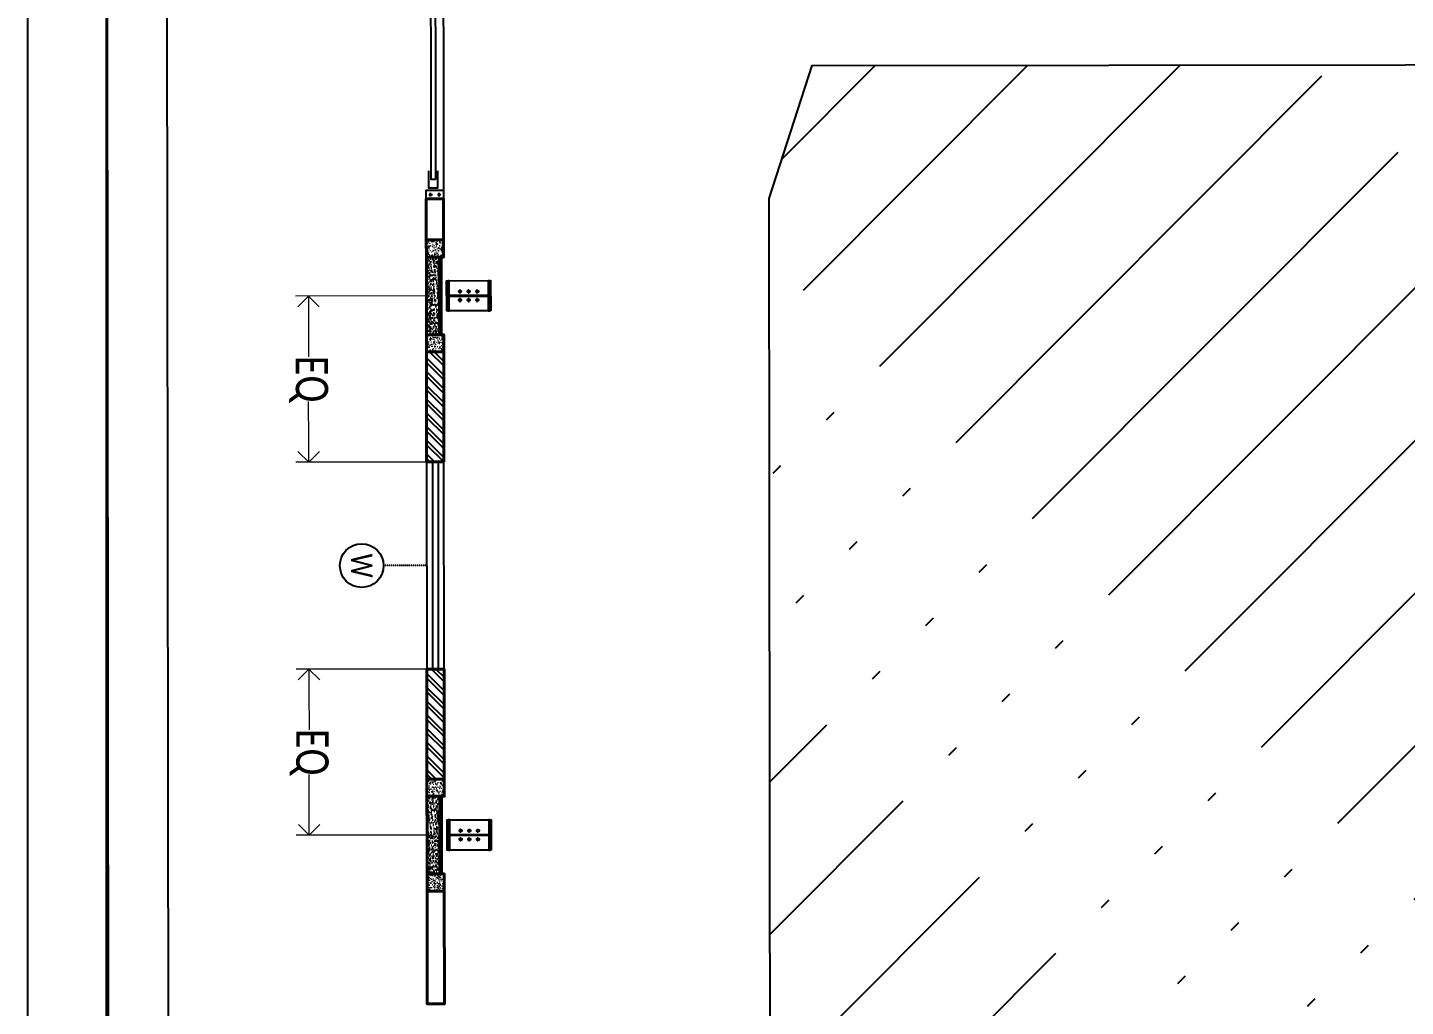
# Model space of a CAD drawing. Header units: feet. Extents: x -99009 to 3252343, y -11094690 to 9035152.
# Drawn here: x 2397815 to 2413784, y -1902316 to -1890970 of the extents above; entities that cross this region are included whole.
import ezdxf

# ---------------------------------------------------------------- set-up
doc = ezdxf.new("R2010")
doc.units = ezdxf.units.FT
doc.header["$PDSIZE"] = -1
doc.linetypes.add('CENTER', pattern=[2, 1.25, -0.25, 0.25, -0.25])
doc.linetypes.add('HIDDEN', pattern=[0.375, 0.25, -0.125])
for name, color, linetype in [('1', 1, 'Continuous'), ('DOOR', 5, 'Continuous'), ('HATCH', 252, 'Continuous'), ('TEXT DETAILS', 190, 'Continuous'), ('WALL DIMENSIONS', 40, 'Continuous'), ('WINDOW', 5, 'Continuous')]:
    doc.layers.add(name, color=color, linetype=linetype)
for name, color, linetype, lineweight in [('DIMENTIONS', 33, 'Continuous', 15), ('ELEVATION', 2, 'Continuous', 25), ('GANGWAY', 51, 'Continuous', 25), ('RCC', 3, 'Continuous', 40), ('ROAD', 134, 'Continuous', 0), ('WALL', 10, 'Continuous', 40)]:
    doc.layers.add(name, color=color, linetype=linetype, lineweight=lineweight)
doc.layers.add('HATCH WALL', color=7, linetype='Continuous', true_color=0x7d7d7d)
doc.styles.add('CALIBRI', font='calibri.ttf', dxfattribs={"width": 0.8})
doc.dimstyles.new('MERAKI 150', dxfattribs={"dimtxt": 375, "dimasz": 250, "dimexe": 150, "dimexo": 0, "dimgap": 0, "dimtad": 0, "dimdec": 0, "dimzin": 0, "dimdsep": 46, "dimtxsty": 'CALIBRI', "dimblk": 'OPEN90', "dimcen": 0, "dimclrd": 8, "dimclre": 8, "dimclrt": 256, "dimadec": 0, "dimazin": 0, "dimtfac": 1, "dimtdec": 0, "dimtix": 1, "dimtofl": 0, "dimtmove": 0, "dimatfit": 0, "dimldrblk": 'OPEN90', "dimfxl": 1, "dimtolj": 1, "dimtzin": 0, "dimlwd": -1, "dimlwe": -1, "dimarcsym": 1})
pattern_1 = [(270, (377669.516, 75236.035), (12.5, -5e-15), [])]
pattern_2 = [(45, (993563.63, -10026.2), (-79.549513, 79.549513), []), (45, (993616.67, -10026.2), (-79.549513, 79.549513), [])]
pattern_3 = [(230, (427321.106, 73649.527), (-71.726018, 6.2752135), [7.5, -82.5]), (175, (427321.106, 73649.53), (13.875133, -75.219213), [6, -66]), (280.451444, (427315.13, 73650.05), (-57.850885, -68.943999), [6.374019, -70.114211]), (226.1842, (427321.11, 73629.53), (-106.724133, 16.551928), [11.25, -123.75]), (276.635635, (427312.21, 73630.91), (-93.466195, -97.41186), [9.561034, -105.171376]), (171.184164, (427321.11, 73629.53), (-93.466195, -97.41186), [9, -99]), (201, (427311.106, 73634.527), (-59.690705, 40.261889), [7.5, -82.5]), (146, (427311.106, 73634.53), (-24.331533, -72.515005), [6, -66]), (251.451445, (427306.13, 73637.88), (-84.022238, -32.253115), [6.374019, -70.114211]), (217.5, (427321.106, 73649.527), (-1.2159855, -33.2893854), [0, -65.2, 0, -67, 0, -66.25]), (187.5, (427321.106, 73649.527), (-26.3069537, -39.4411712), [0, -38.2, 0, -63.7, 0, -25.25]), (147.5, (427343.406, 73649.527), (-53.3822436, 2.2554872), [0, -25, 0, -78, 0, -103.5]), (137.5, (427353.406, 73649.527), (-58.318617, -10.010498), [0, -32.5, 0, -51.8, 0, -73.5])]

# ---------------------------------------------------------------- blocks, each defined once
blk = doc.blocks.new('CHANNEL')
for points in [[(-50, 100), (0, 100), (0, 0), (-200, 0), (-200, 100), (-150, 100)], [(-129, 50), (-171, 50)], [(-150, 71), (-150, 29)], [(-29, 50), (-71, 50)], [(-50, 71), (-50, 29)]]:
    blk.add_lwpolyline(points)
blk = doc.blocks.new('RS 4X4')
for points in [[(-1675, 75), (-1875, 75), (-1875, -25), (-1675, -25)], [(1675, 75), (1875, 75), (1875, -25), (1675, -25)]]:
    blk.add_lwpolyline(points)
blk.add_lwpolyline([(1775, 50), (1775, 0), (-1775, 0), (-1775, 50)], close=True)
at = {"layer": 'ELEVATION'}
blk.add_lwpolyline([(-1900, 144), (1900, 144)], dxfattribs=at)
at = {"layer": 'ELEVATION', "xscale": -1, "rotation": 89.99999999999986}
blk.add_blockref('CHANNEL', (-1900, -56), dxfattribs=at)
at = {"layer": 'ELEVATION', "rotation": 270}
blk.add_blockref('CHANNEL', (1900, -56), dxfattribs=at)
blk = doc.blocks.new('RCC COLUMN')
at = {"layer": 'ROAD'}
h = blk.add_hatch(dxfattribs=at)
h.set_pattern_fill('AR-CONC', color=252, scale=10)
h.set_pattern_definition([(50, (-23146.816, 205572.735), (71.726018, -6.275213), [7.5, -82.5]), (355, (-23146.82, 205572.735), (-13.875133, 75.219213), [6, -66]), (100.451444, (-23140.84, 205572.21), (57.850885, 68.944), [6.37402, -70.11421]), (46.1842, (-23146.82, 205592.735), (106.724133, -16.551928), [11.25, -123.75]), (96.635635, (-23137.92, 205591.36), (93.466195, 97.41186), [9.561034, -105.171376]), (351.184164, (-23146.82, 205592.73), (93.466195, 97.41186), [9, -99]), (21, (-23136.816, 205587.735), (59.690705, -40.261889), [7.5, -82.5]), (326, (-23136.82, 205587.735), (24.331533, 72.515005), [6, -66]), (71.451445, (-23131.84, 205584.38), (84.022238, 32.253115), [6.37402, -70.11421]), (37.5, (-23146.816, 205572.735), (1.2159855, 33.2893854), [0, -65.2, 0, -67, 0, -66.25]), (7.5, (-23146.816, 205572.735), (26.306954, 39.441171), [0, -38.2, 0, -63.7, 0, -25.25]), (327.5, (-23169.116, 205572.735), (53.3822436, -2.2554872), [0, -25, 0, -78, 0, -103.5]), (317.5, (-23179.116, 205572.735), (58.318617, 10.010498), [0, -32.5, 0, -51.8, 0, -73.5])])
h.paths.add_polyline_path([(-100, -115), (100, -115), (100, 85), (-100, 85)])
at = {"layer": 'RCC'}
blk.add_lwpolyline([(-100, -115), (100, -115), (100, 85), (-100, 85)], close=True, dxfattribs=at)
blk = doc.blocks.new('HALF PARADI')
at = {"layer": 'HATCH'}
h = blk.add_hatch(dxfattribs=at)
h.set_pattern_fill('ANSI31', color=256, scale=100, angle=315)
h.set_pattern_definition([(90, (593294.512, -61495.616), (-12.5, 8e-16), [])])
h.paths.add_polyline_path([(0, -150), (450, -150), (450, -175), (0, -175)])
at = {"layer": 'WALL DIMENSIONS'}
h = blk.add_hatch(dxfattribs=at)
h.set_pattern_fill('AR-CONC', color=252, scale=10, angle=360)
h.set_pattern_definition([(50, (546767.92, -60295.91), (71.726018, -6.2752135), [7.5, -82.5]), (355, (546767.92, -60295.91), (-13.875133, 75.219213), [6, -66]), (100.451444, (546773.9, -60296.43), (57.850885, 68.943999), [6.374019, -70.114211]), (46.1842, (546767.92, -60275.91), (106.724133, -16.551928), [11.25, -123.75]), (96.635635, (546776.82, -60277.29), (93.466195, 97.41186), [9.561034, -105.171376]), (351.184164, (546767.92, -60275.91), (93.466195, 97.41186), [9, -99]), (21, (546777.92, -60280.91), (59.690705, -40.261889), [7.5, -82.5]), (326, (546777.92, -60280.91), (24.331533, 72.5150045), [6, -66]), (71.451445, (546782.9, -60284.266), (84.022238, 32.253115), [6.374019, -70.114211]), (37.5, (546767.923, -60295.91), (1.2159855, 33.2893854), [0, -65.2, 0, -67, 0, -66.25]), (7.5, (546767.923, -60295.91), (26.3069537, 39.4411712), [0, -38.2, 0, -63.7, 0, -25.25]), (327.5, (546745.623, -60295.91), (53.3822436, -2.2554872), [0, -25, 0, -78, 0, -103.5]), (317.5, (546735.623, -60295.91), (58.318617, 10.0104982), [0, -32.5, 0, -51.8, 0, -73.5])])
h.paths.add_polyline_path([(0, 0), (450, 0), (450, -150), (0, -150)])
at = {"layer": 'ELEVATION'}
blk.add_lwpolyline([(0, -150), (450, -150), (450, -175), (0, -175)], dxfattribs=at)
at = {"layer": 'RCC'}
blk.add_lwpolyline([(0, 0), (450, 0), (450, -150), (0, -150)], dxfattribs=at)
at = {"xscale": -1, "rotation": 180}
blk.add_blockref('RCC COLUMN', (550, -115), dxfattribs=at)
blk = doc.blocks.new('_Open90')
at = {"color": 0, "linetype": 'ByBlock', "lineweight": -2}
for p, q in [((0, 0), (-1, 0)), ((-0.5, 0.5), (0, 0)), ((0, 0), (-0.5, -0.5))]:
    blk.add_line(p, q, dxfattribs=at)
blk = doc.blocks.new('*D185')
at = {"layer": 'Defpoints', "color": 0, "transparency": 16777216}
for p in [(-6250, 0), (-4324, 0), (-4324, -1366)]:
    blk.add_point(p, dxfattribs=at)
at = {"layer": 'DIMENTIONS', "color": 8, "transparency": 16777216}
for p, q in [((-6250, 0), (-6250, -1516)), ((-4324, 0), (-4324, -1516)), ((-6000, -1366), (-5546, -1366)), ((-4574, -1366), (-5028, -1366))]:
    blk.add_line(p, q, dxfattribs=at)
at = {"layer": 'DIMENTIONS', "color": 8, "transparency": 16777216, "xscale": 250, "yscale": 250, "zscale": 250}
for p, rotation in [((-6250, -1366), 179.9999999999999), ((-4324, -1366), 359.9999999999999)]:
    blk.add_blockref('_Open90', p, dxfattribs=dict(at, rotation=rotation))
at = {"layer": 'DIMENTIONS', "transparency": 16777216, "insert": (-5287, -1366), "char_height": 375, "attachment_point": 5, "style": 'CALIBRI'}
blk.add_mtext('\\A1;\\A1;EQ', dxfattribs=at)
blk = doc.blocks.new('*D186')
at = {"layer": 'Defpoints', "color": 0, "transparency": 16777216}
for p in [(0, 0), (-1925, 0), (-1925, -1366)]:
    blk.add_point(p, dxfattribs=at)
at = {"layer": 'DIMENTIONS', "color": 8, "transparency": 16777216}
for p, q in [((0, 0), (0, -1516)), ((-1925, 0), (-1925, -1516)), ((-1675, -1366), (-1221, -1366)), ((-250, -1366), (-704, -1366))]:
    blk.add_line(p, q, dxfattribs=at)
at = {"layer": 'DIMENTIONS', "color": 8, "transparency": 16777216, "xscale": 250, "yscale": 250, "zscale": 250}
for p, rotation in [((-1925, -1366), 180.0000000016433), ((0, -1366), 1.643245539639792e-09)]:
    blk.add_blockref('_Open90', p, dxfattribs=dict(at, rotation=rotation))
at = {"layer": 'DIMENTIONS', "transparency": 16777216, "insert": (-963, -1366), "char_height": 375, "attachment_point": 5, "rotation": 0, "style": 'CALIBRI'}
blk.add_mtext('\\A1;\\A1;EQ', dxfattribs=at)
blk = doc.blocks.new('W-3')
for p, q in [((1200, 33), (-1200, 33)), ((1200, -33), (-1200, -33))]:
    blk.add_line(p, q)
blk.add_lwpolyline([(-1200, 100), (1200, 100), (1200, -100), (-1200, -100)], close=True)
blk = doc.blocks.new('W')
at = {"layer": 'TEXT DETAILS', "linetype": 'HIDDEN', "ltscale": 0.5}
blk.add_lwpolyline([(0, 0), (0, -500)], dxfattribs=at)
at = {"layer": 'TEXT DETAILS'}
blk.add_circle((0, -753), 253, dxfattribs=at)
at = {"layer": 'TEXT DETAILS', "insert": (0, -753), "char_height": 250, "width": 261.9, "attachment_point": 5, "style": 'CALIBRI'}
blk.add_mtext('W', dxfattribs=at)
blk = doc.blocks.new('WALL EAST SIDE')
at = {"layer": 'HATCH'}
h = blk.add_hatch(dxfattribs=at)
h.set_pattern_fill('ANSI31', color=256, scale=100, angle=135)
h.set_pattern_definition(pattern_1)
h.paths.add_polyline_path([(-6250, 150), (-5800, 150), (-5800, 175), (-6250, 175)])
h = blk.add_hatch(dxfattribs=at)
h.set_pattern_fill('ANSI31', color=256, scale=100, angle=45)
h.set_pattern_definition(pattern_1)
h.paths.add_polyline_path([(0, 150), (-450, 150), (-450, 175), (0, 175)])
at = {"layer": 'HATCH WALL'}
h = blk.add_hatch(dxfattribs=at)
h.set_pattern_fill('ANSI32', color=256, scale=300, angle=360, style=0)
h.set_pattern_definition(pattern_2)
h.paths.add_polyline_path([(-4325, 200), (-5600, 200), (-5600, 0), (-4325, 0)])
h = blk.add_hatch(dxfattribs=at)
h.set_pattern_fill('ANSI32', color=256, scale=300, angle=360, style=0)
h.set_pattern_definition(pattern_2)
h.paths.add_polyline_path([(-650, 200), (-1925, 200), (-1925, 0), (-650, 0)])
at = {"layer": 'WALL DIMENSIONS'}
h = blk.add_hatch(dxfattribs=at)
h.set_pattern_fill('AR-CONC', color=252, scale=10, angle=180)
h.set_pattern_definition(pattern_3)
h.paths.add_polyline_path([(-5800, 0), (-6250, 0), (-6250, 150), (-5800, 150)])
h = blk.add_hatch(dxfattribs=at)
h.set_pattern_fill('AR-CONC', color=252, scale=10)
h.set_pattern_definition(pattern_3)
h.paths.add_polyline_path([(-450, 0), (0, 0), (0, 150), (-450, 150)])
at = {"layer": 'ELEVATION'}
for points in [[(-6250, 175), (-5800, 175), (-5800, 150), (-6250, 150)], [(0, 175), (-450, 175), (-450, 150), (0, 150)]]:
    blk.add_lwpolyline(points, dxfattribs=at)
at = {"layer": 'RCC'}
for points in [[(-6250, 150), (-5800, 150), (-5800, 0), (-6250, 0)], [(0, 150), (-450, 150), (-450, 0), (0, 0)]]:
    blk.add_lwpolyline(points, dxfattribs=at)
at = {"layer": 'WALL'}
for points in [[(-4325, 200), (-5600, 200), (-5600, 0), (-4325, 0)], [(-650, 200), (-1925, 200), (-1925, 0), (-650, 0)]]:
    blk.add_lwpolyline(points, close=True, dxfattribs=at)
for name, p in [('RCC COLUMN', (-5700, 115)), ('W', (-3125, 0))]:
    blk.add_blockref(name, p)
at = {"xscale": -1}
blk.add_blockref('RCC COLUMN', (-550, 115), dxfattribs=at)
at = {"layer": 'WINDOW', "xscale": -1}
blk.add_blockref('W-3', (-3125, 100), dxfattribs=at)
at = {"layer": 'DIMENTIONS'}
for p1, p2, distance, picture, middle in [((0, 0), (-1925, 0), 1366.2, '*D186', (-962.5, -1366.2)), ((-6250, 0), (-4324, 0), -1366.2, '*D185', (-5287, -1366.2))]:
    dim = blk.add_aligned_dim(p1=p1, p2=p2, distance=distance, text='\\A1;EQ', dimstyle='MERAKI 150', override={"dimtxsty": 'CALIBRI'}, dxfattribs=at)
    dim.commit()
    dim.dimension.update_dxf_attribs({"geometry": picture, "text_midpoint": middle})

msp = doc.modelspace()

# ---------------------------------------------------------------- hatches: boundary and pattern name
h = msp.add_hatch()
h.set_pattern_fill('ACAD_ISO06W100', color=3, scale=250, angle=45.065051714, style=0)
h.set_pattern_definition([(45.06505, (3577690.7, -1274407.2), (-884.8864, 882.8794), [6000, -750, 125, -750, 125, -1625]), (45.06505, (3577690.7, -1274407.2), (-884.8864, 882.8794), [-8500, 125, -750])])
h.paths.add_polyline_path([(2406434.13479, -1913951.31621), (2406410.29101, -1892950.37549), (2406908.54364, -1891411.05859), (2455017.16516, -1891356.43764), (2455931.13262, -1892164.90677), (2455955.80435, -1913895.09093), (2455456.37236, -1914395.65829), (2406934.70215, -1914450.7482)])
h.paths.add_polyline_path([(2432281.24256, -1898258.83636), (2432287.09911, -1903417.11708), (2428795.5488, -1903421.08127), (2428789.69226, -1898262.80055)], flags=24)

# ---------------------------------------------------------------- linework, layer by layer
at = {"color": 7, "linetype": 'CENTER', "lineweight": 5}
for p, q in [((2402827.37324, -1894055.10585), (2402827.31421, -1894003.10589)), ((2402927.37318, -1894054.99232), (2402927.31414, -1894002.99235)), ((2403027.37312, -1894054.87878), (2403027.31408, -1894002.87881)), ((2402853.34371, -1894029.07635), (2402801.34374, -1894029.13539)), ((2402853.45725, -1894129.07629), (2402801.45728, -1894129.13533)), ((2402827.48678, -1894155.10579), (2402827.42774, -1894103.10582)), ((2402953.34364, -1894028.96281), (2402901.34368, -1894029.02185)), ((2402953.45718, -1894128.96275), (2402901.45721, -1894129.02179)), ((2402927.48672, -1894154.99225), (2402927.42768, -1894102.99229)), ((2403053.34358, -1894028.84928), (2403001.34361, -1894028.90832)), ((2403053.45712, -1894128.84921), (2403001.45715, -1894128.90825)), ((2403027.48665, -1894154.87872), (2403027.42761, -1894102.87875)), ((2402860.43975, -1900279.07232), (2402808.43978, -1900279.13136)), ((2402860.55328, -1900379.07226), (2402808.55332, -1900379.1313)), ((2402834.46928, -1900305.10183), (2402834.41025, -1900253.10186)), ((2402834.58282, -1900405.10176), (2402834.52378, -1900353.10179)), ((2402960.43968, -1900278.95879), (2402908.43972, -1900279.01782)), ((2402960.55322, -1900378.95872), (2402908.55325, -1900379.01776)), ((2402934.46922, -1900304.98829), (2402934.41018, -1900252.98832)), ((2402934.58276, -1900404.98822), (2402934.52372, -1900352.98826)), ((2403060.43962, -1900278.84525), (2403008.43965, -1900278.90429)), ((2403060.55316, -1900378.84518), (2403008.55319, -1900378.90422)), ((2403034.46916, -1900304.87475), (2403034.41012, -1900252.87479)), ((2403034.58269, -1900404.87469), (2403034.52365, -1900352.87472))]:
    msp.add_line(p, q, dxfattribs=at)
for points in [[(2398724.85619, -1877329.52607), (2583635.05305, -1877296.08291), (2583788.57818, -2012516.78183), (2398878.38132, -2012550.225)], [(2399418.96967, -1877847.67055), (2530627.71938, -1877471.10847), (2530777.44027, -2009341.13689), (2399568.69056, -2009717.69897)]]:
    msp.add_lwpolyline(points, close=True)
at = {"color": 3}
for points in [[(2403182.59895, -1894253.70267), (2402672.59928, -1894254.28171), (2402672.2019, -1893904.28193), (2403182.20158, -1893903.7029)], [(2403189.69499, -1900503.69864), (2402679.69532, -1900504.27768), (2402679.29794, -1900154.2779), (2403189.29762, -1900153.69887)]]:
    msp.add_lwpolyline(points, close=True, dxfattribs=at)
at = {"color": 1}
for points in [[(2403167.59896, -1894253.7197), (2403167.20159, -1893903.71993), (2403152.20159, -1893903.73696), (2403152.39631, -1894075.23685), (2402702.3966, -1894075.74776), (2402702.20188, -1893904.24787), (2402687.20189, -1893904.2649), (2402687.59927, -1894254.26468), (2402702.59926, -1894254.24765), (2402702.40455, -1894082.74776), (2403152.40426, -1894082.23684), (2403152.59897, -1894253.73673)], [(2403174.695, -1900503.71567), (2403174.29762, -1900153.7159), (2403159.29763, -1900153.73293), (2403159.49235, -1900325.23282), (2402709.49264, -1900325.74373), (2402709.29792, -1900154.24384), (2402694.29793, -1900154.26087), (2402694.69531, -1900504.26065), (2402709.6953, -1900504.24362), (2402709.50059, -1900332.74373), (2403159.5003, -1900332.23281), (2403159.69501, -1900503.7327)]]:
    msp.add_lwpolyline(points, close=True, dxfattribs=at)
at = {"color": 7}
for centre in [(2402827.34373, -1894029.10587), (2402827.45726, -1894129.10581), (2402927.34366, -1894028.99233), (2402927.4572, -1894128.99227), (2403027.3436, -1894028.8788), (2403027.45713, -1894128.87873), (2402834.43976, -1900279.10184), (2402834.5533, -1900379.10178), (2402934.4397, -1900278.98831), (2402934.55324, -1900378.98824), (2403034.43964, -1900278.87477), (2403034.55317, -1900378.8747)]:
    msp.add_circle(centre, 13, dxfattribs=at)
for centre in [(2402827.34373, -1894029.10587), (2402827.45726, -1894129.10581), (2402927.34366, -1894028.99233), (2402927.4572, -1894128.99227), (2403027.3436, -1894028.8788), (2403027.45713, -1894128.87873), (2402834.43976, -1900279.10184), (2402834.5533, -1900379.10178), (2402934.4397, -1900278.98831), (2402934.55324, -1900378.98824), (2403034.43964, -1900278.87477), (2403034.55317, -1900378.8747)]:
    msp.add_circle(centre, 13)
at = {"layer": '1'}
for points in [[(2584697.64013, -2013008.80189), (2584697.64013, -1876419.99009), (2397815.3202, -1876419.99009), (2397815.3202, -2013008.80189)], [(2583788.10415, -2012099.2659), (2583788.10415, -1877329.52607), (2398724.85619, -1877329.52607), (2398724.85619, -2012099.2659)]]:
    msp.add_lwpolyline(points, close=True, dxfattribs=at)
at = {"layer": 'GANGWAY', "color": 141, "lineweight": -3}
msp.add_lwpolyline([(2406434.13479, -1913951.31621), (2406410.29101, -1892950.37549), (2406908.54364, -1891411.05859), (2455017.16516, -1891356.43764), (2455931.13262, -1892164.90677), (2455955.80435, -1913895.09093), (2455456.37236, -1914395.65829), (2406934.70215, -1914450.7482)], close=True, dxfattribs=at)
at = {"layer": 'WALL'}
for points in [[(2402636.12436, -1892955.2308), (2402636.64279, -1893429.87965), (2402436.64292, -1893430.10672), (2402436.12449, -1892955.45788)], [(2402645.23598, -1900980.49157), (2402646.71986, -1902287.45469), (2402446.71999, -1902287.68176), (2402445.23611, -1900980.71864)]]:
    msp.add_lwpolyline(points, close=True, dxfattribs=at)

# ---------------------------------------------------------------- block references
at = {"layer": 'DOOR', "rotation": 270.0650517140735}
msp.add_blockref('RS 4X4', (2402489.449, -1890955.39605), dxfattribs=at)
at = {"layer": 'RCC', "rotation": 90.06505171407352}
msp.add_blockref('HALF PARADI', (2402437.3809, -1894080.10214), dxfattribs=at)
at = {"layer": 'RCC', "xscale": -1, "rotation": 90.06505171407346}
msp.add_blockref('HALF PARADI', (2402444.49812, -1900330.72322), dxfattribs=at)
at = {"layer": 'WALL', "rotation": 270.0650517140735}
msp.add_blockref('WALL EAST SIDE', (2402444.49751, -1900330.18303), dxfattribs=at)

doc.saveas('drawing.dxf')
